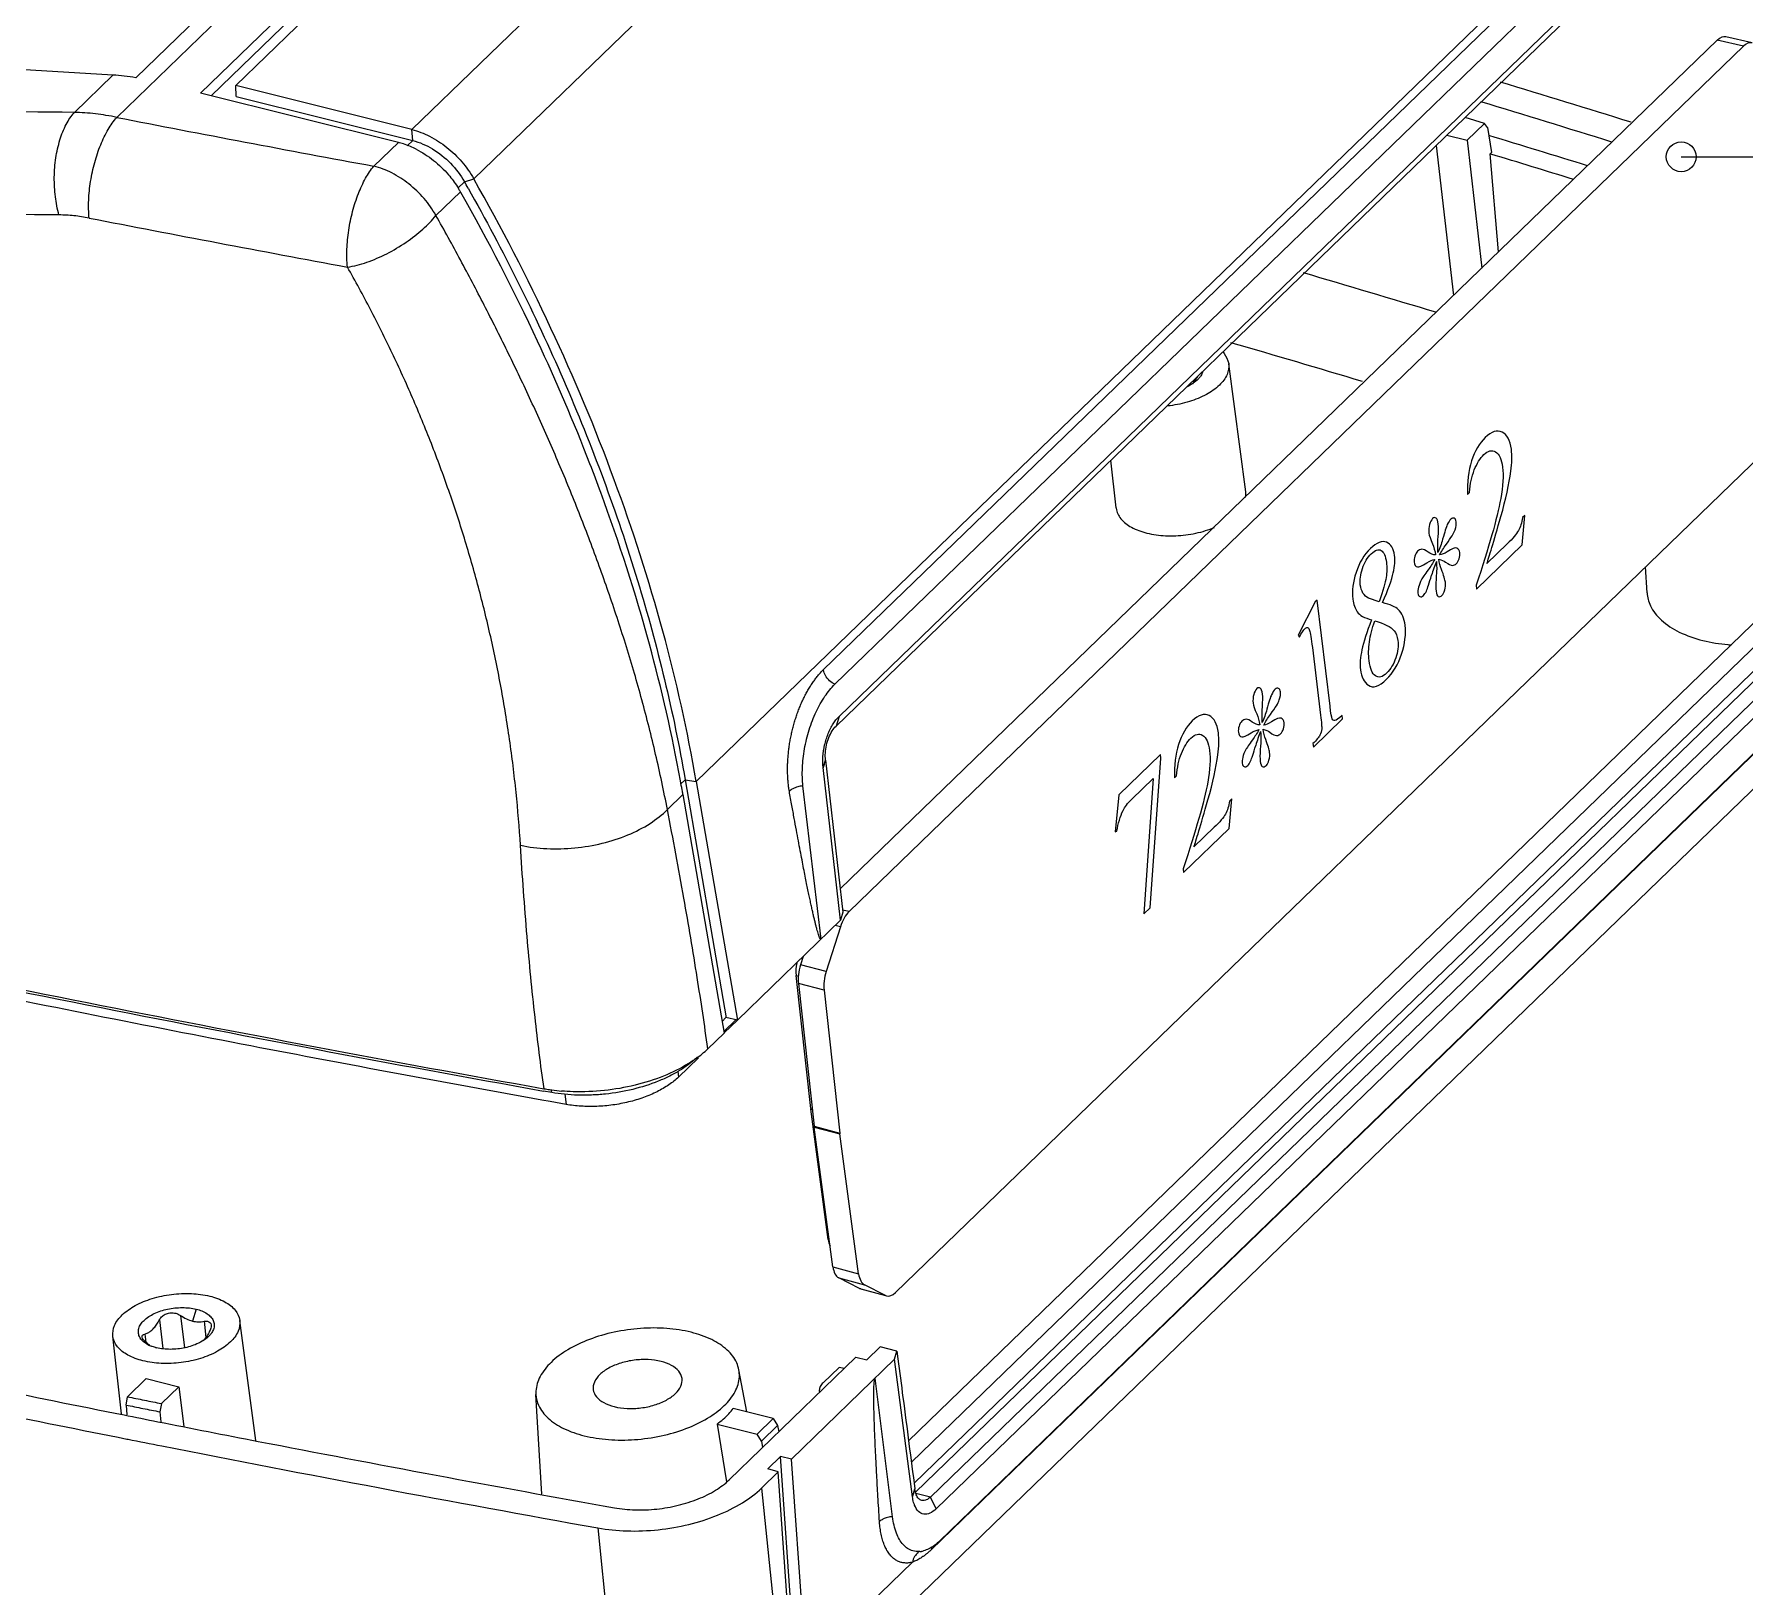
# Model space of a CAD drawing. Header units: millimetres. Extents: x 3559 to 4719, y 1270 to 1649.
# Drawn here: x 3812.5 to 3872.7, y 1299.1 to 1353.8 of the extents above; entities that cross this region are included whole.
import ezdxf

# ---------------------------------------------------------------- set-up
doc = ezdxf.new("R2010")
doc.units = ezdxf.units.MM
doc.layers.get('0').update_dxf_attribs({"linetype": 'CONTINUOUS'})
doc.styles.add('longtou', font='romand.shx', dxfattribs={"width": 0.8, "bigfont": 'fangsong.shx'})
doc.dimstyles.new('YanXiu', dxfattribs={"dimtxt": 2.5, "dimasz": 2.2, "dimexe": 1, "dimexo": 0, "dimgap": 0.66, "dimtad": 0, "dimzin": 0, "dimdsep": 46, "dimtxsty": 'longtou', "dimblk": 'CLOSEDBLANK', "dimcen": 0, "dimclrd": 3, "dimclre": 3, "dimclrt": 7, "dimadec": 0, "dimazin": 0, "dimtfac": 1, "dimtdec": 4, "dimtofl": 0, "dimtmove": 0, "dimatfit": 3, "dimldrblk": 'CLOSEDBLANK', "dimfxl": 0, "dimtolj": 1, "dimtzin": 0, "dimlwd": 0, "dimlwe": 0, "dimarcsym": 0})

# ---------------------------------------------------------------- blocks, each defined once
blk = doc.blocks.new('_ClosedBlank')
at = {"color": 0, "linetype": 'ByBlock', "lineweight": -2}
for p, q in [((-1, 0.167), (0, 0)), ((-1, 0.167), (-1, -0.167)), ((0, 0), (-1, -0.167))]:
    blk.add_line(p, q, dxfattribs=at)
blk = doc.blocks.new('*U28')
at = {"color": 7, "linetype": 'Continuous'}
for p, q in [((16.408, 89.555), (65.551, 137.092)), ((17.155, 91.106), (63.395, 135.835)), ((65.931, 135.232), (19.691, 90.502)), ((65.991, 134.795), (20.097, 90.4)), ((66.255, 134.515), (21.06, 90.796)), ((27.944, 89.08), (73.14, 132.799)), ((30.371, 87.15), (75.567, 130.87)), ((39.069, 63.592), (84.265, 107.312)), ((44.036, 67.956), (77.924, 100.737)), ((44.651, 66.138), (80.043, 100.374)), ((44.487, 67.394), (78.423, 100.222)), ((44.533, 65.76), (79.925, 99.996)), ((16.263, 91.207), (-77.917, 96.723)), ((78.988, 92.566), (44.696, 59.394)), ((80.006, 92.334), (45.041, 58.512)), ((80.006, 92.334), (78.988, 92.566)), ((80.345, 92.469), (79.327, 92.7)), ((14.756, 89.75), (16.263, 91.207)), ((27.422, 88.574), (19.691, 90.502)), ((21.075, 90.37), (21.06, 90.796)), ((27.944, 89.08), (21.06, 90.796)), ((21.075, 90.37), (27.982, 88.648)), ((27.982, 88.648), (27.944, 89.08)), ((69.884, 89.318), (69.125, 89.549)), ((69.204, 88.66), (69.884, 89.318)), ((69.999, 89.163), (69.884, 89.318)), ((69.999, 89.163), (70.157, 88.179)), ((26.465, 87.649), (27.422, 88.574)), ((27.769, 88.442), (27.982, 88.648)), ((67.994, 88.455), (68.675, 82.589)), ((68.411, 88.858), (69.204, 88.66)), ((69.204, 88.66), (69.783, 83.662)), ((70.104, 88.129), (70.157, 88.179)), ((70.436, 84.293), (70.104, 88.129)), ((70.138, 88.118), (70.104, 88.129)), ((29.746, 86.79), (30.004, 87.04)), ((30.004, 87.04), (30.371, 87.15)), ((28.892, 85.719), (29.849, 86.645)), ((29.866, 86.615), (29.849, 86.645)), ((60.549, 74.912), (59.885, 79.926)), ((58.552, 79.321), (58.558, 79.264)), ((81.824, 77.442), (46.859, 43.619)), ((55.482, 74.294), (55.275, 76.151)), ((76.244, 70.969), (76.183, 71.985)), ((87.778, 70.449), (42.582, 26.73)), ((47.369, 37.819), (81.152, 70.498)), ((47.477, 36.991), (81.918, 70.307)), ((47.644, 35.814), (83.018, 70.033)), ((83.636, 69.879), (48.226, 35.625)), ((47.585, 36.161), (82.02, 69.471)), ((83.857, 69.417), (48.446, 35.163)), ((83.672, 67.827), (48.261, 33.573)), ((83.66, 67.839), (48.588, 33.912)), ((44.651, 66.138), (44.533, 65.76)), ((44.029, 64.144), (44.122, 64.426)), ((44.122, 64.43), (44.799, 58.491)), ((38.457, 63.49), (38.635, 63.663)), ((38.635, 63.663), (39.069, 63.592)), ((38.635, 63.663), (40.243, 54.36)), ((39.069, 63.592), (40.68, 54.267)), ((44.713, 58.169), (44.029, 64.144)), ((37.939, 62.499), (38.546, 63.087)), ((38.546, 63.087), (40.158, 53.762)), ((43.95, 57.431), (43.241, 63.42)), ((44.799, 58.491), (44.713, 58.169)), ((45.041, 58.512), (44.79, 58.571)), ((40.68, 54.267), (44.713, 58.169)), ((44.704, 57.917), (44.149, 56.17)), ((44.704, 57.917), (44.503, 57.965)), ((43.25, 56.758), (43.145, 56.426)), ((44.149, 56.17), (43.145, 56.426)), ((43.2, 56.709), (43.232, 56.701)), ((42.969, 56.013), (43.061, 55.99)), ((43.541, 50.811), (42.969, 56.013)), ((44.064, 55.437), (43.06, 55.693)), ((43.06, 55.693), (43.673, 50.115)), ((44.064, 55.437), (44.678, 49.851)), ((40.079, 54.217), (40.23, 54.363)), ((40.619, 54.28), (40.147, 53.823)), ((40.156, 53.764), (40.678, 54.27)), ((40.68, 54.267), (40.23, 54.363)), ((39.521, 53.147), (40.158, 53.762)), ((38.352, 52.27), (38.376, 52.043)), ((38.376, 52.043), (39.151, 52.792)), ((33.415, 51.437), (33.399, 51.556)), ((33.35, 51.084), (33.033, 51.141)), ((33.415, 51.437), (33.098, 51.494)), ((33.978, 50.971), (33.35, 51.084)), ((33.925, 51.376), (33.978, 50.971)), ((43.541, 50.811), (43.598, 50.796)), ((43.545, 50.782), (43.601, 50.767)), ((44.229, 45.688), (43.545, 50.782)), ((43.673, 50.115), (44.678, 49.851)), ((43.677, 50.086), (44.682, 49.822)), ((44.411, 44.624), (43.677, 50.086)), ((45.416, 44.353), (44.682, 49.822)), ((44.229, 45.688), (44.269, 45.677)), ((44.411, 44.624), (45.416, 44.353)), ((44.638, 44.193), (45.644, 43.922)), ((45.45, 43.78), (44.638, 44.193)), ((45.45, 43.78), (46.463, 43.505)), ((45.497, 43.762), (45.45, 43.78)), ((45.497, 43.762), (46.462, 43.5)), ((46.463, 43.505), (45.644, 43.922)), ((46.463, 43.505), (46.511, 43.487)), ((19.519, 42.968), (19.374, 42.504)), ((18.076, 42.549), (18.216, 41.426)), ((18.898, 42.726), (19.055, 41.46)), ((19.826, 42.495), (19.893, 41.863)), ((21.842, 37.834), (21.22, 42.524)), ((16.596, 38.875), (16.257, 41.918)), ((17.503, 41.995), (17.547, 41.676)), ((45.737, 40.986), (46.26, 41.491)), ((46.913, 41.329), (46.26, 41.491)), ((45.311, 41.092), (40.355, 36.298)), ((42.796, 37.11), (46.824, 41.007)), ((45.311, 41.092), (45.737, 40.986)), ((46.824, 41.007), (46.913, 41.329)), ((47.523, 35.635), (46.824, 41.007)), ((46.913, 41.329), (46.952, 41.024)), ((16.831, 39.543), (17.565, 40.254)), ((17.565, 40.254), (18.835, 39.937)), ((41.04, 38.957), (40.736, 40.597)), ((44.649, 40.693), (44.026, 40.09)), ((44.847, 40.643), (44.649, 40.693)), ((46.743, 34.845), (46.061, 40.269)), ((16.773, 39.221), (16.831, 39.543)), ((18.835, 39.937), (18.155, 39.279)), ((18.835, 39.937), (19.035, 38.376)), ((33.03, 35.736), (32.799, 39.629)), ((43.879, 39.771), (43.883, 39.711)), ((16.773, 39.221), (16.807, 38.832)), ((18.155, 39.279), (18.098, 38.957)), ((18.098, 38.957), (18.132, 38.561)), ((42.077, 38.698), (40.512, 39.088)), ((39.881, 38.478), (41.445, 38.088)), ((39.881, 38.478), (40.256, 36.217)), ((41.445, 38.088), (42.077, 38.698)), ((41.613, 37.812), (42.247, 38.426)), ((42.077, 38.698), (42.247, 38.426)), ((42.247, 38.426), (42.292, 38.172)), ((16.81, 37.891), (16.851, 37.883)), ((41.613, 37.812), (41.445, 38.088)), ((41.613, 37.812), (41.656, 37.556)), ((42.358, 37.203), (41.863, 36.724)), ((42.796, 37.11), (42.358, 37.203)), ((42.92, 29.165), (42.358, 37.203)), ((43.359, 29.051), (42.796, 37.11)), ((41.624, 35.977), (42.273, 36.605)), ((42.273, 36.605), (41.863, 36.724)), ((42.837, 28.546), (42.273, 36.605)), ((41.624, 35.977), (42.43, 28.152)), ((47.523, 35.635), (47.613, 35.943)), ((48.226, 35.625), (47.655, 35.767)), ((48.446, 35.163), (48.226, 35.625)), ((35.219, 34.415), (36.022, 26.591)), ((47.524, 33.079), (43.359, 29.051))]:
    blk.add_line(p, q, dxfattribs=at)
at = {"color": 4, "linetype": 'Continuous'}
for p, q in [((69.219, 74.819), (69.3, 74.896)), ((71.362, 72.84), (71.461, 73.993)), ((71.461, 73.993), (71.376, 73.91)), ((69.574, 71.111), (71.362, 72.84)), ((70.774, 72.883), (69.982, 72.117)), ((69.556, 71.263), (69.574, 71.111)), ((63.267, 70.611), (62.6, 69.314)), ((63.341, 70.682), (63.267, 70.611)), ((63.847, 66.535), (63.341, 70.682)), ((65.772, 70.622), (65.347, 70.765)), ((62.6, 69.314), (62.648, 69.234)), ((63.155, 68.831), (63.477, 66.185)), ((63.194, 64.94), (64.335, 66.043)), ((64.335, 66.043), (64.319, 66.177)), ((63.178, 65.074), (63.194, 64.94)), ((57.22, 64.647), (55.593, 63.074)), ((56.82, 58.66), (57.236, 64.51)), ((57.236, 64.51), (57.22, 64.647)), ((56.099, 62.904), (56.934, 63.711)), ((56.934, 63.711), (56.569, 58.418)), ((57.766, 63.739), (57.846, 63.817)), ((55.593, 63.074), (55.444, 61.631)), ((59.908, 61.761), (60.007, 62.913)), ((60.007, 62.913), (59.922, 62.831)), ((55.444, 61.631), (55.514, 61.654)), ((58.121, 60.032), (59.908, 61.761)), ((59.32, 61.803), (58.528, 61.037)), ((58.102, 60.184), (58.121, 60.032)), ((56.569, 58.418), (56.82, 58.66))]:
    blk.add_line(p, q, dxfattribs=at)
at = {"color": 7, "linetype": 'Continuous'}
for centre, radius, start, end in [((-163.561, -680.701), 806.355, 72.745459, 73.12509), ((-163.855, -679.533), 804.365, 72.735495, 73.117178), ((204.435, 1054.126), 982.727, 258.969473, 259.566251), ((26.69, 85.644), 3.02, 72.10572, 75.97858), ((26.608, 85.392), 3.285, 66.94466, 72.08492), ((26.49, 85.113), 3.588, 62.95181, 66.95957), ((-163.892, -681.375), 804.965, 72.817136, 73.103918), ((-164.088, -680.531), 803.544, 72.812426, 73.052779), ((-44.176, 44.985), 85.272, 29.35938, 29.55015), ((26.309, 84.635), 4.071, 31.3744, 32.86879), ((26.366, 84.67), 4.004, 29.55294, 31.37534), ((204.14, 1054.209), 986.821, 258.969473, 259.566251), ((-167.436, -700.549), 817.132, 73.255322, 73.634297), ((-168.736, -704.151), 817.54, 73.378687, 73.754768), ((57.403, 80.866), 2.026, 295.56649, 297.93618), ((-21.353, 52.736), 60.787, 9.9764, 10.31536), ((-21.057, 52.788), 60.487, 9.80333, 9.97626), ((204.954, 1010.55), 974.332, 257.703536, 259.840805), ((204.131, 1007.973), 971.558, 257.718582, 259.861822), ((36.551, 56.269), 4.31, 306.70464, 309.62845), ((36.837, 55.926), 3.864, 309.608, 314.00448), ((34.382, 58.663), 7.191, 259.85104, 261.57966), ((34.412, 58.863), 7.393, 261.57526, 262.32365), ((34.453, 59.179), 7.711, 262.33846, 265.1399), ((17.759, 42.117), 0.512, 211.23656, 212.88082), ((17.35, 42.606), 0.629, 284.09708, 296.08379), ((18.165, 42.587), 1.138, 238.83387, 243.89045), ((18.21, 42.677), 1.239, 243.84331, 245.32927), ((18.245, 42.755), 1.325, 245.34812, 248.40313), ((18.395, 43.206), 1.8, 254.96436, 256.00464), ((19.474, 42.473), 0.779, 322.47069, 325.64571), ((204.899, 982.145), 961.904, 258.053589, 258.716805), ((204.785, 984.255), 964.852, 258.106407, 258.765614), ((44.179, 39.796), 0.301, 184.63823, 194.69043), ((208.036, 997.817), 977.887, 258.79532, 259.029392), ((210.183, 1011.656), 992.779, 258.848489, 259.84937), ((210.979, 1013.139), 993.489, 259.030943, 259.848168), ((48.387, 35.998), 0.772, 195.79183, 201.39751), ((47.733, 34.337), 0.848, 275.3305, 279.64891), ((47.732, 34.345), 0.855, 279.64233, 285.07435), ((46.558, 35.237), 2.378, 305.80007, 307.18169), ((46.487, 35.331), 2.495, 307.17531, 307.71908)]:
    blk.add_arc(centre, radius, start, end, dxfattribs=at)
at = {"color": 4, "linetype": 'Continuous'}
for centre, start, end in [((71.926, 70.494), 156.5701, 164.23491), ((65.054, 63.847), 156.57003, 164.2349)]:
    blk.add_arc(centre, 4.272, start, end, dxfattribs=at)
at = {"color": 7, "linetype": 'Continuous'}
for centre, major_axis, ratio, start_param, end_param in [((79.09, 91.729), (0.242, 0.97), 0.48869, 0.011255, 0.664545), ((80.108, 91.497), (0.242, 0.97), 0.48869, 0.011255, 0.664545), ((18.973, 82.681), (-7.09, 7.053), 0.67882, -0.762698, -0.654475), ((45.143, 57.675), (0.242, 0.97), 0.488808, 6.947807, 7.724353), ((43.493, 56.504), (0.242, 0.97), 0.488839, -4.598594, -4.06515), ((43.584, 56.184), (0.242, 0.97), 0.488839, 1.441489, 2.218036), ((44.588, 55.928), (0.242, 0.97), 0.488839, 1.441489, 2.218036), ((44.065, 51.302), (0.242, 0.97), 0.488782, -4.065036, -4.030135), ((44.197, 50.606), (0.242, 0.97), 0.488782, -4.065036, -4.030135), ((45.202, 50.342), (0.242, 0.97), 0.488782, -4.065036, -4.030135), ((44.75, 46.208), (0.242, 0.97), 0.488717, -4.030068, -3.686478), ((44.931, 45.144), (0.242, 0.97), 0.488717, -4.030068, -3.253521), ((45.937, 44.873), (0.242, 0.97), 0.488717, -4.030068, -3.253521), ((46.757, 44.456), (0.242, 0.97), 0.48869, -3.150659, -2.477047)]:
    blk.add_ellipse(centre, major_axis=major_axis, ratio=ratio, start_param=start_param, end_param=end_param, dxfattribs=at)
for points, start_tangent, end_tangent in [([(14.756, 89.75), (7.116, 89.829), (-0.475, 89.964), (-8.014, 90.153), (-15.501, 90.398), (-22.935, 90.697), (-30.314, 91.052), (-37.637, 91.461), (-44.903, 91.925), (-52.112, 92.444), (-59.261, 93.017), (-66.35, 93.645), (-73.378, 94.328), (-80.344, 95.065), (-87.246, 95.856)], (-0.999977, 0.00677), (-0.992981, 0.118273)), ([(14.151, 85.74), (6.478, 85.826), (-1.144, 85.967), (-8.716, 86.163), (-16.234, 86.415), (-23.699, 86.722), (-31.11, 87.084), (-38.464, 87.501), (-45.761, 87.973), (-53, 88.501), (-60.179, 89.083), (-67.299, 89.72), (-74.356, 90.411), (-81.351, 91.157), (-88.283, 91.958)], (-0.999971, 0.00757), (-0.992878, 0.119135)), ([(14.151, 85.74), (14.011, 86.453), (13.97, 87.213), (14.031, 87.97), (14.19, 88.674), (14.437, 89.281), (14.756, 89.75)], (-0.267859, 0.963458), (0.666594, 0.745421)), ([(16.408, 89.555), (15.99, 89.633), (15.574, 89.692), (15.163, 89.731), (14.756, 89.75)], (-0.978508, 0.206207), (-0.999764, 0.021744)), ([(15.329, 85.618), (15.315, 86.312), (15.389, 87.052), (15.549, 87.792), (15.782, 88.484), (16.075, 89.084), (16.408, 89.555)], (-0.090106, 0.995932), (0.66022, 0.751072)), ([(27.944, 89.08), (28.644, 88.814), (29.314, 88.381), (29.905, 87.812), (30.371, 87.15)], (0.9703, -0.241905), (0.493185, -0.869925)), ([(27.982, 88.648), (28.756, 88.321), (29.461, 87.76), (30.004, 87.04)], (0.9703, -0.241905), (0.493185, -0.869925)), ([(28.121, 88.309), (28.792, 87.875), (29.382, 87.307), (29.728, 86.844)], (0.890825, -0.454346), (0.54269, -0.839933)), ([(25.428, 83.704), (25.412, 84.398), (25.482, 85.139), (25.634, 85.881), (25.859, 86.574), (26.142, 87.177), (26.465, 87.649)], (-0.09093, 0.995857), (0.646681, 0.762761)), ([(28.892, 85.719), (28.425, 86.381), (27.835, 86.95), (27.165, 87.383), (26.465, 87.649)], (-0.493187, 0.869924), (-0.9703, 0.241905)), ([(39.069, 63.592), (37.761, 69.464), (35.861, 75.391), (33.388, 81.308), (30.371, 87.15)], (-0.170266, 0.985398), (-0.493185, 0.869925)), ([(34.913, 76.01), (32.866, 80.803), (29.866, 86.615)], (-0.361393, 0.932414), (-0.49284, 0.87012)), ([(30.144, 86.793), (33.877, 79.291), (36.773, 71.447), (38.635, 63.663)], (0.490285, -0.871562), (0.170266, -0.985398)), ([(15.329, 85.618), (15.031, 85.67), (14.735, 85.707), (14.441, 85.73), (14.151, 85.74)], (-0.981523, 0.191343), (-0.999971, 0.00757)), ([(25.428, 83.704), (26.183, 83.891), (26.968, 84.226), (27.721, 84.674), (28.38, 85.189), (28.892, 85.719)], (0.992256, 0.124209), (0.634003, 0.773331)), ([(37.939, 62.499), (37.48, 64.651), (36.942, 66.78), (36.337, 68.859), (35.673, 70.891), (34.957, 72.878), (34.195, 74.824), (33.391, 76.729), (32.55, 78.595), (31.676, 80.425), (30.775, 82.219), (29.847, 83.982), (28.892, 85.719)], (-0.188959, 0.981985), (-0.490063, 0.871687)), ([(32.194, 61.099), (32.023, 63.17), (31.769, 65.233), (31.437, 67.257), (31.03, 69.244), (30.55, 71.193), (30.002, 73.104), (29.388, 74.974), (28.711, 76.805), (27.974, 78.593), (27.181, 80.338), (26.332, 82.041), (25.428, 83.704)], (-0.061899, 0.998082), (-0.491218, 0.871037)), ([(59.654, 80.387), (59.705, 80.327), (59.884, 79.931), (59.885, 79.926)], (0.679833, -0.733367), (0.130111, -0.991499)), ([(59.885, 79.926), (59.82, 79.504), (59.52, 79.088), (59.013, 78.723), (58.348, 78.446), (57.591, 78.283), (57.474, 78.269)], (0.130111, -0.991499), (-0.994839, -0.101469)), ([(58.864, 79.599), (58.794, 79.453), (58.757, 79.4)], (-0.302948, -0.953007), (-0.608877, -0.793264)), ([(58.606, 79.245), (58.351, 79.076)], (-0.766022, -0.642814), (-0.883222, -0.468956)), ([(58.661, 79.425), (58.577, 79.29), (58.465, 79.141)], (-0.499728, -0.866182), (-0.660241, -0.751053)), ([(58.757, 79.4), (58.667, 79.3), (58.606, 79.245)], (-0.608877, -0.793264), (-0.766022, -0.642814)), ([(38.452, 63.621), (37.239, 68.958), (35.338, 74.885), (34.913, 76.01)], (-0.179063, 0.983838), (-0.361393, 0.932414)), ([(60.545, 74.693), (60.549, 74.912)], (0.158921, 0.987291), (-0.130098, 0.991501)), ([(55.482, 74.293), (55.485, 74.273), (55.668, 73.868), (56.081, 73.535), (56.683, 73.305)], (0.108138, -0.994136), (0.9703, -0.241905)), ([(56.683, 73.305), (57.416, 73.202), (58.207, 73.235), (58.981, 73.401), (59.332, 73.528)], (0.9703, -0.241905), (0.923389, 0.383866)), ([(76.244, 70.969), (76.372, 70.467), (76.802, 69.9), (77.503, 69.436), (78.427, 69.107)], (0.064051, -0.997947), (0.9703, -0.241905)), ([(78.427, 69.107), (79.405, 68.944), (79.541, 68.932)], (0.9703, -0.241905), (0.997235, -0.074308)), ([(42.707, 63.213), (42.68, 63.389), (42.66, 63.569), (42.646, 63.753), (42.639, 63.942), (42.638, 64.135), (42.643, 64.33), (42.655, 64.528), (42.673, 64.727), (42.697, 64.928), (42.728, 65.128), (42.765, 65.328), (42.808, 65.527), (42.856, 65.724), (42.911, 65.92), (42.971, 66.112), (43.036, 66.3), (43.107, 66.484), (43.182, 66.664), (43.262, 66.837), (43.347, 67.004), (43.436, 67.165), (43.528, 67.318), (43.624, 67.463), (43.723, 67.6), (43.825, 67.728), (43.93, 67.847), (44.036, 67.956)], (-0.169316, 0.985562), (0.718749, 0.69527)), ([(44.487, 67.394), (44.279, 67.535), (44.119, 67.734), (44.036, 67.956)], (-0.907828, 0.419343), (-0.170266, 0.985398)), ([(43.241, 63.42), (43.218, 64.119), (43.301, 64.868), (43.485, 65.618), (43.756, 66.318), (44.098, 66.924), (44.487, 67.394)], (-0.114027, 0.993478), (0.718749, 0.69527)), ([(44.122, 64.43), (44.115, 64.71), (44.159, 65.016), (44.252, 65.313), (44.381, 65.57), (44.533, 65.76)], (-0.12169, 0.992568), (0.718121, 0.695918)), ([(44.228, 65.467), (44.423, 65.852)], (0.374397, 0.927269), (0.535918, 0.84427)), ([(44.423, 65.852), (44.651, 66.138)], (0.535918, 0.84427), (0.717352, 0.696711)), ([(44.02, 64.564), (44.088, 65.022), (44.228, 65.467)], (0.066162, 0.997809), (0.374397, 0.927269)), ([(44.029, 64.144), (44.02, 64.564)], (-0.117486, 0.993075), (0.066162, 0.997809)), ([(44.032, 64.118), (44.077, 64.272), (44.122, 64.426)], (0.266931, 0.963716), (0.29797, 0.954575)), ([(43.241, 63.42), (43.033, 63.382), (42.847, 63.31), (42.707, 63.214)], (-0.99565, -0.09317), (-0.730619, -0.682785)), ([(43.95, 57.431), (43.907, 57.461), (43.877, 57.533), (43.847, 57.617), (43.816, 57.715), (43.785, 57.824), (43.753, 57.945), (43.719, 58.077), (43.685, 58.219), (43.649, 58.372), (43.611, 58.537), (43.571, 58.716), (43.529, 58.911), (43.484, 59.124), (43.435, 59.357), (43.383, 59.612), (43.327, 59.89), (43.267, 60.196), (43.202, 60.528), (43.133, 60.888), (43.06, 61.275), (42.982, 61.694), (42.898, 62.152), (42.807, 62.652), (42.707, 63.213)], (-0.84831, 0.5295), (-0.174972, 0.984573)), ([(32.194, 61.099), (33.227, 60.972), (34.315, 61), (35.393, 61.182), (36.395, 61.507), (37.261, 61.955), (37.939, 62.499)], (0.979351, -0.202169), (0.699291, 0.714837)), ([(39.521, 53.147), (39.106, 55.928), (38.584, 59.033), (37.939, 62.499)], (-0.137907, 0.990445), (-0.19035, 0.981716)), ([(33.115, 51.585), (32.764, 54.382), (32.454, 57.539), (32.194, 61.099)], (-0.139067, 0.990283), (-0.061892, 0.998083)), ([(33.033, 51.141), (21.656, 53.257), (9.455, 55.682), (-2.622, 58.245)], (-0.98417, 0.177229), (-0.976853, 0.213913)), ([(33.803, 26.992), (11.432, 31.326), (-12.659, 36.615), (-36.633, 42.557), (-60.826, 49.294), (-84.157, 56.553)], (-0.983867, 0.178903), (-0.950152, 0.311788)), ([(-82.731, 54.429), (-59.914, 47.321), (-36.466, 40.766), (-12.424, 34.772), (12.175, 29.349), (35.888, 24.757)], (0.950152, -0.311788), (0.984013, -0.178095)), ([(38.769, 52.57), (37.789, 52.08), (36.674, 51.724), (35.478, 51.516), (34.253, 51.469), (33.799, 51.495)], (-0.850281, -0.526329), (-0.996381, 0.084995)), ([(39.117, 52.827), (38.804, 52.559), (38.442, 52.31), (38.03, 52.082)], (-0.718749, -0.695269), (-0.894464, -0.447141)), ([(39.128, 52.813), (38.769, 52.57)], (-0.801483, -0.598017), (-0.850281, -0.526329)), ([(38.03, 52.082), (37.581, 51.88), (36.584, 51.561), (35.514, 51.376), (34.972, 51.337), (34.436, 51.334), (33.916, 51.367), (33.415, 51.437)], (-0.894464, -0.447141), (-0.98434, 0.176282)), ([(38.376, 52.043), (37.999, 51.739), (37.537, 51.469), (37.006, 51.242), (36.423, 51.067), (35.808, 50.95), (35.181, 50.894), (34.563, 50.901), (33.978, 50.971)], (-0.718749, -0.695269), (-0.984339, 0.176288)), ([(16.257, 41.918), (16.323, 42.325), (16.623, 42.741), (17.13, 43.106), (17.795, 43.383), (18.552, 43.546), (19.328, 43.578), (20.046, 43.477)], (-0.108153, 0.994134), (0.9703, -0.241905)), ([(20.046, 43.477), (20.636, 43.252), (21.04, 42.926), (21.219, 42.53), (21.22, 42.524)], (0.9703, -0.241905), (0.130111, -0.991499)), ([(17.321, 41.852), (17.294, 41.903), (17.257, 42.056), (17.275, 42.216), (17.349, 42.376), (17.476, 42.529), (17.872, 42.793), (18.397, 42.97), (18.976, 43.03), (19.519, 42.968)], (-0.5185, 0.855078), (0.9703, -0.241905)), ([(18.076, 42.549), (18.193, 42.694), (18.352, 42.789), (18.528, 42.826), (18.715, 42.807), (18.898, 42.726)], (0.480415, 0.877041), (0.839817, -0.54287)), ([(19.519, 42.968), (19.942, 42.789), (20.089, 42.665), (20.184, 42.524), (20.222, 42.371), (20.222, 42.319)], (0.9703, -0.241905), (-0.057854, -0.998325)), ([(21.22, 42.524), (21.156, 42.102), (20.856, 41.686), (20.348, 41.321), (19.684, 41.044), (18.926, 40.881), (18.151, 40.849), (17.433, 40.95)], (0.130111, -0.991499), (-0.9703, 0.241905)), ([(17.627, 42.04), (17.748, 42.118), (17.865, 42.232), (17.975, 42.38), (18.076, 42.549)], (0.897836, 0.440331), (0.480415, 0.877041)), ([(18.898, 42.726), (19.134, 42.592), (19.374, 42.504)], (0.839817, -0.54287), (0.9703, -0.241904)), ([(19.374, 42.504), (19.599, 42.475), (19.826, 42.495)], (0.9703, -0.241904), (0.98253, 0.186104)), ([(19.826, 42.495), (19.965, 42.495), (20.056, 42.445), (20.098, 42.354), (20.099, 42.344)], (0.98253, 0.186104), (0.119963, -0.992778)), ([(20.099, 42.344), (20.087, 42.224), (20.02, 42.065)], (0.119963, -0.992778), (-0.486034, -0.87394)), ([(20.222, 42.319), (20.203, 42.211), (20.13, 42.052), (20.117, 42.033)], (-0.057854, -0.998325), (-0.564008, -0.82577)), ([(38.866, 42.063), (37.918, 42.213), (36.893, 42.214), (35.86, 42.068), (34.889, 41.783), (34.046, 41.38), (33.39, 40.886), (32.964, 40.334), (32.799, 39.762), (32.8, 39.629)], (-0.9703, 0.241905), (0.0641, -0.997943)), ([(17.433, 40.95), (16.843, 41.175), (16.439, 41.502), (16.259, 41.898), (16.257, 41.918)], (-0.9703, 0.241905), (-0.108153, 0.994134)), ([(17.575, 41.613), (17.536, 41.638), (17.389, 41.762), (17.329, 41.839)], (-0.855193, 0.518309), (-0.542822, 0.839848)), ([(17.405, 41.876), (17.423, 41.949), (17.503, 41.995)], (-0.08954, 0.995983), (0.969792, 0.243933)), ([(17.448, 41.781), (17.405, 41.873), (17.405, 41.876)], (-0.593317, 0.804969), (-0.08954, 0.995983)), ([(17.545, 41.678), (17.448, 41.781)], (-0.754081, 0.656781), (-0.593317, 0.804969)), ([(17.698, 41.565), (17.545, 41.678)], (-0.842542, 0.53863), (-0.754081, 0.656781)), ([(17.928, 41.467), (17.758, 41.523)], (-0.965748, 0.259482), (-0.929645, 0.368456)), ([(19.687, 41.675), (19.607, 41.635), (19.081, 41.458), (18.503, 41.397), (17.959, 41.459)], (-0.883222, -0.468956), (-0.9703, 0.241905)), ([(19.942, 41.844), (19.687, 41.675)], (-0.766022, -0.642814), (-0.883222, -0.468956)), ([(20.02, 42.065), (19.913, 41.888), (19.8, 41.74)], (-0.486034, -0.87394), (-0.660241, -0.751053)), ([(20.092, 41.998), (20.003, 41.899), (19.942, 41.844)], (-0.608877, -0.793264), (-0.766022, -0.642814)), ([(40.734, 40.597), (40.648, 40.874), (40.279, 41.37), (39.671, 41.776), (38.866, 42.063)], (-0.183113, 0.983092), (-0.9703, 0.241905)), ([(37.69, 40.926), (37.188, 40.997), (36.645, 40.974), (36.115, 40.86), (35.65, 40.666), (35.295, 40.411), (35.085, 40.119), (35.039, 39.829)], (-0.9703, 0.241905), (0.119106, -0.992882)), ([(38.513, 40.254), (38.512, 40.263), (38.386, 40.54), (38.103, 40.768), (37.69, 40.926)], (-0.119106, 0.992882), (-0.9703, 0.241905)), ([(46.952, 41.024), (47.148, 39.515), (47.382, 37.72), (47.614, 35.939)], (0.128728, -0.99168), (0.129399, -0.991593)), ([(34.686, 38.02), (35.634, 37.87), (36.659, 37.868), (37.692, 38.015), (38.663, 38.299), (39.506, 38.703), (40.162, 39.197), (40.588, 39.749), (40.753, 40.321), (40.734, 40.597)], (0.9703, -0.241905), (-0.183113, 0.983092)), ([(35.862, 39.157), (36.364, 39.086), (36.907, 39.109), (37.437, 39.223), (37.902, 39.417), (38.257, 39.672), (38.467, 39.963), (38.513, 40.254)], (0.9703, -0.241905), (-0.119106, 0.992882)), ([(46.233, 34.653), (46.2, 35.178), (46.171, 35.651), (46.146, 36.086), (46.124, 36.487), (46.104, 36.857), (46.087, 37.197), (46.072, 37.511), (46.059, 37.8), (46.048, 38.066), (46.038, 38.312), (46.03, 38.538), (46.024, 38.747), (46.018, 38.939), (46.015, 39.115), (46.012, 39.278), (46.01, 39.427), (46.009, 39.565), (46.01, 39.691), (46.012, 39.806), (46.014, 39.913), (46.019, 40.008), (46.027, 40.12), (46.061, 40.269)], (-0.063527, 0.99798), (0.214147, 0.976801)), ([(16.831, 39.543), (17.493, 39.411), (18.155, 39.279)], (0.980581, -0.196114), (0.980853, -0.194749)), ([(32.8, 39.629), (32.904, 39.209), (33.273, 38.713), (33.881, 38.307), (34.686, 38.02)], (0.0641, -0.997943), (0.9703, -0.241905)), ([(35.039, 39.829), (35.04, 39.82), (35.166, 39.543), (35.449, 39.314), (35.862, 39.157)], (0.119106, -0.992882), (0.9703, -0.241905)), ([(44.026, 40.09), (43.916, 39.945), (43.878, 39.793), (43.879, 39.771)], (-0.718749, -0.695269), (0.079724, -0.996817)), ([(16.694, 38.833), (18.019, 38.569)], (0.980668, -0.195678), (0.980939, -0.194317)), ([(16.773, 39.221), (17.435, 39.088), (18.098, 38.957)], (0.980579, -0.196124), (0.980851, -0.194761)), ([(39.881, 38.478), (40.125, 38.672), (40.337, 38.877), (40.512, 39.088)], (0.808785, 0.588104), (0.591197, 0.806528)), ([(16.851, 37.883), (18.175, 37.621)], (0.980842, -0.194805), (0.98111, -0.193448)), ([(35.869, 35.204), (36.674, 35.123), (37.523, 35.156), (38.362, 35.302), (39.144, 35.551), (39.822, 35.89), (40.355, 36.298)], (0.984339, -0.176286), (0.718749, 0.695269)), ([(35.219, 34.415), (36.357, 34.3), (37.583, 34.347), (38.78, 34.555), (39.894, 34.911), (40.872, 35.401), (41.624, 35.977)], (0.98434, -0.176281), (0.718749, 0.695269)), ([(47.613, 35.943), (47.567, 35.8), (47.52, 35.658)], (-0.296487, -0.955037), (-0.326072, -0.945345)), ([(47.567, 35.413), (47.523, 35.635)], (-0.273662, 0.961826), (-0.125429, 0.992103)), ([(47.644, 35.788), (47.614, 35.939)], (-0.273244, 0.961945), (-0.120888, 0.992666)), ([(47.884, 35.491), (47.768, 35.558), (47.668, 35.716)], (-0.96699, 0.254815), (-0.365866, 0.930667)), ([(48.226, 35.625), (48.063, 35.511), (47.904, 35.487), (47.884, 35.491)], (-0.718659, -0.695362), (-0.96699, 0.254815)), ([(46.742, 34.857), (46.542, 34.826), (46.366, 34.759), (46.232, 34.664)], (-0.998468, -0.055326), (-0.708255, -0.705957)), ([(47.811, 33.493), (47.529, 33.519), (47.167, 33.756), (46.897, 34.21), (46.743, 34.845)], (-0.995688, -0.09276), (-0.124747, 0.992189)), ([(48.446, 35.163), (48.202, 34.992), (47.963, 34.956), (47.757, 35.063), (47.605, 35.3), (47.567, 35.413)], (-0.718946, -0.695066), (-0.273662, 0.961826)), ([(47.524, 33.079), (47.446, 33.061), (47.369, 33.049), (47.293, 33.044), (47.219, 33.046), (47.147, 33.055), (47.076, 33.07), (47.008, 33.092), (46.941, 33.121), (46.877, 33.156), (46.815, 33.198), (46.756, 33.246), (46.699, 33.301), (46.645, 33.361), (46.594, 33.428), (46.545, 33.502), (46.5, 33.58), (46.458, 33.665), (46.419, 33.755), (46.384, 33.851), (46.352, 33.951), (46.323, 34.057), (46.298, 34.167), (46.276, 34.282), (46.258, 34.401), (46.244, 34.524), (46.233, 34.653)], (-0.96402, -0.265831), (-0.06613, 0.997811)), ([(47.755, 33.452), (47.603, 33.297), (47.524, 33.079)], (-0.84576, -0.533563), (-0.157345, -0.987544)), ([(48.164, 33.601), (47.954, 33.519)], (-0.892834, -0.450386), (-0.965569, -0.260147)), ([(48.261, 33.573), (48.178, 33.495), (48.096, 33.423), (48.013, 33.357)], (-0.718749, -0.695269), (-0.791034, -0.611773)), ([(48.377, 33.733), (48.164, 33.601)], (-0.805837, -0.592137), (-0.892834, -0.450386)), ([(48.272, 33.677), (48.261, 33.573)], (-0.237731, -0.971331), (0.016861, -0.999858)), ([(48.588, 33.912), (48.377, 33.733)], (-0.71875, -0.695269), (-0.805837, -0.592137)), ([(47.948, 33.308), (47.931, 33.296), (47.849, 33.241), (47.767, 33.191), (47.686, 33.148), (47.605, 33.111), (47.524, 33.079)], (-0.811142, -0.58485), (-0.94477, -0.327734))]:
    blk.add_spline(points, degree=3, dxfattribs=dict(at, start_tangent=start_tangent, end_tangent=end_tangent))
at = {"color": 4, "linetype": 'Continuous'}
for points in [[(69.914, 77.04), (69.683, 76.817), (69.508, 76.514), (69.381, 76.123)], [(70.576, 77.251), (70.381, 77.347), (70.16, 77.278), (69.914, 77.04)], [(70.935, 76.58), (70.892, 76.931), (70.773, 77.155), (70.576, 77.251)], [(69.488, 75.771), (69.59, 76.027), (69.713, 76.227), (69.863, 76.372)], [(69.863, 76.372), (70.026, 76.53), (70.179, 76.565), (70.321, 76.477)], [(70.321, 76.477), (70.463, 76.39), (70.554, 76.195), (70.592, 75.884)], [(70.916, 75.719), (70.958, 76.043), (70.965, 76.334), (70.935, 76.58)], [(69.381, 76.123), (69.255, 75.735), (69.201, 75.298), (69.219, 74.819)], [(69.3, 74.896), (69.325, 75.224), (69.387, 75.515), (69.488, 75.771)], [(70.592, 75.884), (70.633, 75.555), (70.608, 75.142), (70.518, 74.65)], [(70.526, 73.953), (70.722, 74.637), (70.851, 75.223), (70.916, 75.719)], [(70.518, 74.65), (70.379, 73.885), (70.059, 72.757), (69.556, 71.263)], [(67.734, 73.642), (67.705, 73.54), (67.699, 73.425), (67.714, 73.301)], [(67.859, 73.871), (67.806, 73.819), (67.763, 73.741), (67.734, 73.642)], [(67.991, 73.889), (67.948, 73.921), (67.904, 73.914), (67.859, 73.871)], [(68.078, 73.658), (68.063, 73.781), (68.033, 73.858), (67.991, 73.889)], [(68.073, 73.147), (68.089, 73.381), (68.091, 73.549), (68.078, 73.658)], [(68.431, 73.634), (68.387, 73.54), (68.328, 73.35), (68.25, 73.064)], [(68.572, 73.849), (68.521, 73.799), (68.475, 73.726), (68.431, 73.634)], [(68.705, 73.883), (68.663, 73.904), (68.619, 73.894), (68.572, 73.849)], [(68.78, 73.742), (68.772, 73.815), (68.746, 73.863), (68.705, 73.883)], [(68.736, 73.432), (68.777, 73.549), (68.791, 73.652), (68.78, 73.742)], [(69.982, 72.117), (70.057, 72.339), (70.24, 72.953), (70.526, 73.953)], [(71.376, 73.91), (71.341, 73.706), (71.286, 73.54), (71.211, 73.402)], [(66.059, 72.947), (65.882, 73.019), (65.672, 72.937), (65.428, 72.701)], [(66.372, 72.429), (66.338, 72.704), (66.232, 72.876), (66.059, 72.947)], [(67.714, 73.301), (67.724, 73.215), (67.769, 73.076), (67.851, 72.887)], [(68.066, 72.542), (68.056, 72.714), (68.056, 72.913), (68.073, 73.147)], [(68.25, 73.064), (68.198, 72.876), (68.137, 72.703), (68.066, 72.542)], [(68.395, 72.866), (68.583, 73.127), (68.695, 73.312), (68.736, 73.432)], [(71.211, 73.402), (71.137, 73.266), (70.991, 73.092), (70.774, 72.883)], [(65.428, 72.701), (65.176, 72.457), (64.988, 72.146), (64.865, 71.767)], [(65.112, 71.92), (65.19, 72.155), (65.306, 72.349), (65.458, 72.496)], [(65.458, 72.496), (65.611, 72.643), (65.738, 72.685), (65.845, 72.626)], [(65.845, 72.626), (65.95, 72.567), (66.019, 72.411), (66.05, 72.157)], [(66.317, 71.749), (66.375, 72.018), (66.395, 72.244), (66.372, 72.429)], [(67.163, 72.401), (67.136, 72.314), (67.128, 72.241), (67.136, 72.176)], [(67.272, 72.599), (67.227, 72.555), (67.19, 72.488), (67.163, 72.401)], [(67.437, 72.673), (67.375, 72.671), (67.321, 72.646), (67.272, 72.599)], [(67.68, 72.564), (67.58, 72.638), (67.497, 72.675), (67.437, 72.673)], [(67.633, 72.143), (67.749, 72.215), (67.851, 72.257), (67.94, 72.27)], [(67.975, 72.453), (67.88, 72.454), (67.78, 72.492), (67.68, 72.564)], [(67.94, 72.27), (67.858, 72.122), (67.774, 71.988), (67.686, 71.869)], [(67.851, 72.887), (67.908, 72.757), (67.948, 72.613), (67.975, 72.453)], [(68.098, 72.281), (68.201, 72.263), (68.29, 72.224), (68.366, 72.167)], [(68.204, 71.881), (68.154, 72.011), (68.117, 72.146), (68.098, 72.281)], [(68.125, 72.449), (68.195, 72.574), (68.283, 72.711), (68.395, 72.866)], [(68.428, 72.575), (68.312, 72.5), (68.209, 72.458), (68.125, 72.449)], [(68.805, 72.719), (68.74, 72.744), (68.613, 72.695), (68.428, 72.575)], [(68.787, 72.11), (68.832, 72.153), (68.867, 72.215), (68.894, 72.302)], [(68.922, 72.54), (68.911, 72.634), (68.871, 72.693), (68.805, 72.719)], [(68.894, 72.302), (68.921, 72.385), (68.931, 72.468), (68.922, 72.54)], [(64.865, 71.767), (64.741, 71.389), (64.698, 71.044), (64.737, 70.725)], [(65.031, 71.281), (65.008, 71.473), (65.035, 71.685), (65.112, 71.92)], [(66.04, 71.572), (66.01, 71.375), (65.922, 71.058), (65.772, 70.622)], [(65.896, 70.588), (66.12, 71.092), (66.26, 71.479), (66.317, 71.749)], [(66.05, 72.157), (66.073, 71.966), (66.07, 71.772), (66.04, 71.572)], [(67.136, 72.176), (67.15, 72.06), (67.195, 71.998), (67.272, 71.984)], [(67.272, 71.984), (67.32, 71.974), (67.442, 72.027), (67.633, 72.143)], [(67.686, 71.869), (67.549, 71.681), (67.461, 71.556), (67.425, 71.489)], [(67.615, 71.04), (67.662, 71.143), (67.729, 71.35), (67.815, 71.655)], [(68.016, 71.894), (68.014, 71.824), (68.005, 71.69), (67.991, 71.494)], [(68.007, 72.193), (68.013, 72.061), (68.017, 71.964), (68.016, 71.894)], [(68.356, 71.381), (68.343, 71.483), (68.293, 71.648), (68.204, 71.881)], [(68.366, 72.167), (68.48, 72.081), (68.568, 72.04), (68.628, 72.041)], [(68.628, 72.041), (68.688, 72.042), (68.742, 72.067), (68.787, 72.11)], [(65.135, 70.96), (65.08, 71.049), (65.047, 71.155), (65.031, 71.281)], [(65.347, 70.765), (65.259, 70.806), (65.189, 70.871), (65.135, 70.96)], [(67.306, 71.188), (67.283, 71.092), (67.278, 71.014), (67.285, 70.956)], [(67.285, 70.956), (67.293, 70.887), (67.318, 70.843), (67.36, 70.822)], [(67.425, 71.489), (67.367, 71.384), (67.33, 71.283), (67.306, 71.188)], [(67.501, 70.866), (67.541, 70.905), (67.579, 70.962), (67.615, 71.04)], [(67.991, 71.494), (67.976, 71.297), (67.977, 71.144), (67.991, 71.029)], [(67.991, 71.029), (68.005, 70.916), (68.03, 70.852), (68.068, 70.831)], [(68.23, 70.872), (68.271, 70.91), (68.305, 70.98), (68.333, 71.08)], [(68.333, 71.08), (68.36, 71.179), (68.368, 71.28), (68.356, 71.381)], [(64.737, 70.725), (64.762, 70.515), (64.82, 70.349), (64.912, 70.223)], [(64.912, 70.223), (65.006, 70.096), (65.191, 69.991), (65.472, 69.907)], [(66.512, 70.318), (66.405, 70.42), (66.199, 70.509), (65.896, 70.588)], [(66.78, 69.699), (66.747, 69.971), (66.657, 70.179), (66.512, 70.318)], [(67.36, 70.822), (67.404, 70.8), (67.449, 70.816), (67.501, 70.866)], [(68.068, 70.831), (68.121, 70.802), (68.174, 70.817), (68.23, 70.872)], [(62.648, 69.234), (62.737, 69.402), (62.808, 69.515), (62.862, 69.567)], [(62.862, 69.567), (62.9, 69.604), (62.936, 69.618), (62.969, 69.609)], [(62.969, 69.609), (63.001, 69.6), (63.028, 69.562), (63.047, 69.499)], [(65.472, 69.907), (65.284, 69.434), (65.157, 69.047), (65.093, 68.747)], [(65.385, 69.051), (65.42, 69.306), (65.489, 69.58), (65.594, 69.871)], [(65.594, 69.871), (65.966, 69.77), (66.22, 69.639), (66.356, 69.485)], [(66.644, 68.574), (66.776, 68.975), (66.823, 69.352), (66.78, 69.699)], [(63.047, 69.499), (63.074, 69.408), (63.111, 69.185), (63.155, 68.831)], [(65.375, 68.32), (65.347, 68.552), (65.35, 68.793), (65.385, 69.051)], [(66.356, 69.485), (66.429, 69.404), (66.477, 69.276), (66.497, 69.106)], [(66.497, 69.106), (66.523, 68.893), (66.496, 68.664), (66.418, 68.426)], [(65.093, 68.747), (65.028, 68.441), (65.01, 68.181), (65.036, 67.964)], [(65.623, 67.722), (65.495, 67.809), (65.413, 68.009), (65.375, 68.32)], [(66.05, 67.589), (66.314, 67.844), (66.512, 68.169), (66.644, 68.574)], [(66.418, 68.426), (66.338, 68.183), (66.219, 67.987), (66.058, 67.831)], [(65.036, 67.964), (65.071, 67.681), (65.175, 67.479), (65.352, 67.354)], [(65.352, 67.354), (65.528, 67.23), (65.761, 67.31), (66.05, 67.589)], [(66.058, 67.831), (65.894, 67.673), (65.751, 67.636), (65.623, 67.722)], [(60.862, 66.994), (60.832, 66.892), (60.827, 66.777), (60.842, 66.654)], [(60.987, 67.224), (60.933, 67.172), (60.89, 67.094), (60.862, 66.994)], [(61.119, 67.241), (61.076, 67.273), (61.032, 67.267), (60.987, 67.224)], [(61.206, 67.01), (61.191, 67.133), (61.161, 67.21), (61.119, 67.241)], [(61.201, 66.499), (61.217, 66.734), (61.219, 66.902), (61.206, 67.01)], [(61.559, 66.986), (61.515, 66.893), (61.456, 66.702), (61.378, 66.416)], [(61.7, 67.201), (61.649, 67.151), (61.603, 67.078), (61.559, 66.986)], [(61.833, 67.235), (61.791, 67.257), (61.747, 67.247), (61.7, 67.201)], [(61.908, 67.095), (61.899, 67.167), (61.874, 67.215), (61.833, 67.235)], [(61.864, 66.784), (61.904, 66.901), (61.919, 67.004), (61.908, 67.095)], [(59.122, 66.172), (58.928, 66.267), (58.706, 66.199), (58.46, 65.961)], [(60.842, 66.654), (60.852, 66.567), (60.897, 66.428), (60.979, 66.24)], [(60.979, 66.24), (61.036, 66.109), (61.076, 65.966), (61.103, 65.806)], [(61.194, 65.894), (61.183, 66.066), (61.184, 66.265), (61.201, 66.499)], [(61.378, 66.416), (61.326, 66.228), (61.265, 66.056), (61.194, 65.894)], [(61.253, 65.802), (61.323, 65.926), (61.411, 66.064), (61.523, 66.218)], [(61.523, 66.218), (61.711, 66.479), (61.823, 66.665), (61.864, 66.784)], [(63.93, 66.043), (63.908, 66.096), (63.881, 66.26), (63.847, 66.535)], [(58.46, 65.961), (58.23, 65.738), (58.054, 65.434), (57.927, 65.044)], [(59.482, 65.5), (59.439, 65.851), (59.319, 66.075), (59.122, 66.172)], [(60.291, 65.753), (60.264, 65.666), (60.256, 65.593), (60.264, 65.528)], [(60.4, 65.951), (60.355, 65.908), (60.318, 65.84), (60.291, 65.753)], [(60.565, 66.026), (60.503, 66.023), (60.449, 65.999), (60.4, 65.951)], [(60.808, 65.917), (60.707, 65.99), (60.625, 66.028), (60.565, 66.026)], [(60.76, 65.496), (60.877, 65.567), (60.979, 65.609), (61.068, 65.622)], [(61.103, 65.806), (61.007, 65.807), (60.908, 65.844), (60.808, 65.917)], [(61.068, 65.622), (60.986, 65.474), (60.902, 65.34), (60.814, 65.221)], [(61.134, 65.545), (61.14, 65.413), (61.145, 65.316), (61.143, 65.246)], [(61.332, 65.234), (61.282, 65.364), (61.245, 65.498), (61.226, 65.634)], [(61.226, 65.634), (61.328, 65.615), (61.418, 65.577), (61.494, 65.519)], [(61.555, 65.927), (61.44, 65.852), (61.337, 65.81), (61.253, 65.802)], [(61.933, 66.071), (61.867, 66.096), (61.741, 66.047), (61.555, 65.927)], [(61.915, 65.462), (61.96, 65.506), (61.995, 65.568), (62.022, 65.654)], [(62.05, 65.893), (62.038, 65.987), (61.999, 66.045), (61.933, 66.071)], [(62.022, 65.654), (62.049, 65.738), (62.059, 65.82), (62.05, 65.893)], [(63.521, 65.657), (63.513, 65.564), (63.489, 65.479), (63.448, 65.4)], [(63.477, 66.185), (63.513, 65.895), (63.527, 65.719), (63.521, 65.657)], [(64.038, 65.975), (63.989, 65.968), (63.952, 65.988), (63.93, 66.043)], [(64.319, 66.177), (64.18, 66.047), (64.087, 65.982), (64.038, 65.975)], [(57.927, 65.044), (57.801, 64.656), (57.747, 64.219), (57.766, 63.739)], [(58.035, 64.691), (58.136, 64.947), (58.259, 65.147), (58.409, 65.292)], [(58.409, 65.292), (58.572, 65.45), (58.726, 65.485), (58.868, 65.398)], [(58.868, 65.398), (59.01, 65.311), (59.101, 65.116), (59.139, 64.804)], [(59.462, 64.639), (59.505, 64.964), (59.512, 65.254), (59.482, 65.5)], [(60.264, 65.528), (60.278, 65.412), (60.323, 65.351), (60.4, 65.336)], [(60.4, 65.336), (60.448, 65.326), (60.569, 65.379), (60.76, 65.496)], [(60.814, 65.221), (60.677, 65.033), (60.589, 64.909), (60.552, 64.841)], [(60.743, 64.392), (60.79, 64.495), (60.857, 64.702), (60.943, 65.007)], [(61.143, 65.246), (61.142, 65.176), (61.133, 65.042), (61.119, 64.846)], [(61.484, 64.734), (61.471, 64.835), (61.421, 65.001), (61.332, 65.234)], [(61.494, 65.519), (61.608, 65.433), (61.696, 65.392), (61.756, 65.393)], [(61.756, 65.393), (61.816, 65.395), (61.87, 65.419), (61.915, 65.462)], [(63.448, 65.4), (63.408, 65.32), (63.316, 65.211), (63.178, 65.074)], [(57.846, 63.817), (57.871, 64.145), (57.933, 64.435), (58.035, 64.691)], [(59.139, 64.804), (59.179, 64.475), (59.154, 64.063), (59.065, 63.571)], [(59.073, 62.874), (59.268, 63.558), (59.397, 64.144), (59.462, 64.639)], [(60.434, 64.54), (60.411, 64.445), (60.405, 64.366), (60.412, 64.309)], [(60.412, 64.309), (60.421, 64.24), (60.446, 64.196), (60.488, 64.174)], [(60.552, 64.841), (60.495, 64.737), (60.458, 64.635), (60.434, 64.54)], [(60.488, 64.174), (60.532, 64.153), (60.577, 64.168), (60.629, 64.218)], [(60.629, 64.218), (60.669, 64.257), (60.707, 64.314), (60.743, 64.392)], [(61.119, 64.846), (61.104, 64.649), (61.105, 64.497), (61.119, 64.381)], [(61.119, 64.381), (61.133, 64.269), (61.158, 64.204), (61.196, 64.184)], [(61.196, 64.184), (61.249, 64.155), (61.302, 64.17), (61.358, 64.224)], [(61.358, 64.224), (61.398, 64.263), (61.433, 64.332), (61.46, 64.432)], [(61.46, 64.432), (61.488, 64.532), (61.496, 64.632), (61.484, 64.734)], [(59.065, 63.571), (58.925, 62.805), (58.605, 61.678), (58.102, 60.184)], [(55.753, 62.461), (55.817, 62.595), (55.932, 62.742), (56.099, 62.904)], [(58.528, 61.037), (58.604, 61.26), (58.786, 61.874), (59.073, 62.874)], [(55.514, 61.654), (55.562, 61.959), (55.642, 62.227), (55.753, 62.461)], [(59.757, 62.322), (59.683, 62.187), (59.537, 62.013), (59.32, 61.803)], [(59.922, 62.831), (59.887, 62.627), (59.833, 62.461), (59.757, 62.322)]]:
    blk.add_open_spline(points, degree=3, dxfattribs=at)

msp = doc.modelspace()

# ---------------------------------------------------------------- block references
at = {"xscale": 0.9, "yscale": 0.9, "zscale": 0.9}
msp.add_blockref('*U28', (3800.637, 1270.244), dxfattribs=at)

# ---------------------------------------------------------------- leaders
at = {"color": 4}
msp.add_leader([(3870.457, 1349.457), (3904.085, 1349.457)], dimstyle='YanXiu', override={"dimscale": 1, "dimasz": 2.1, "dimldrblk": 'Small'}, dxfattribs=at)

doc.saveas('drawing.dxf')
